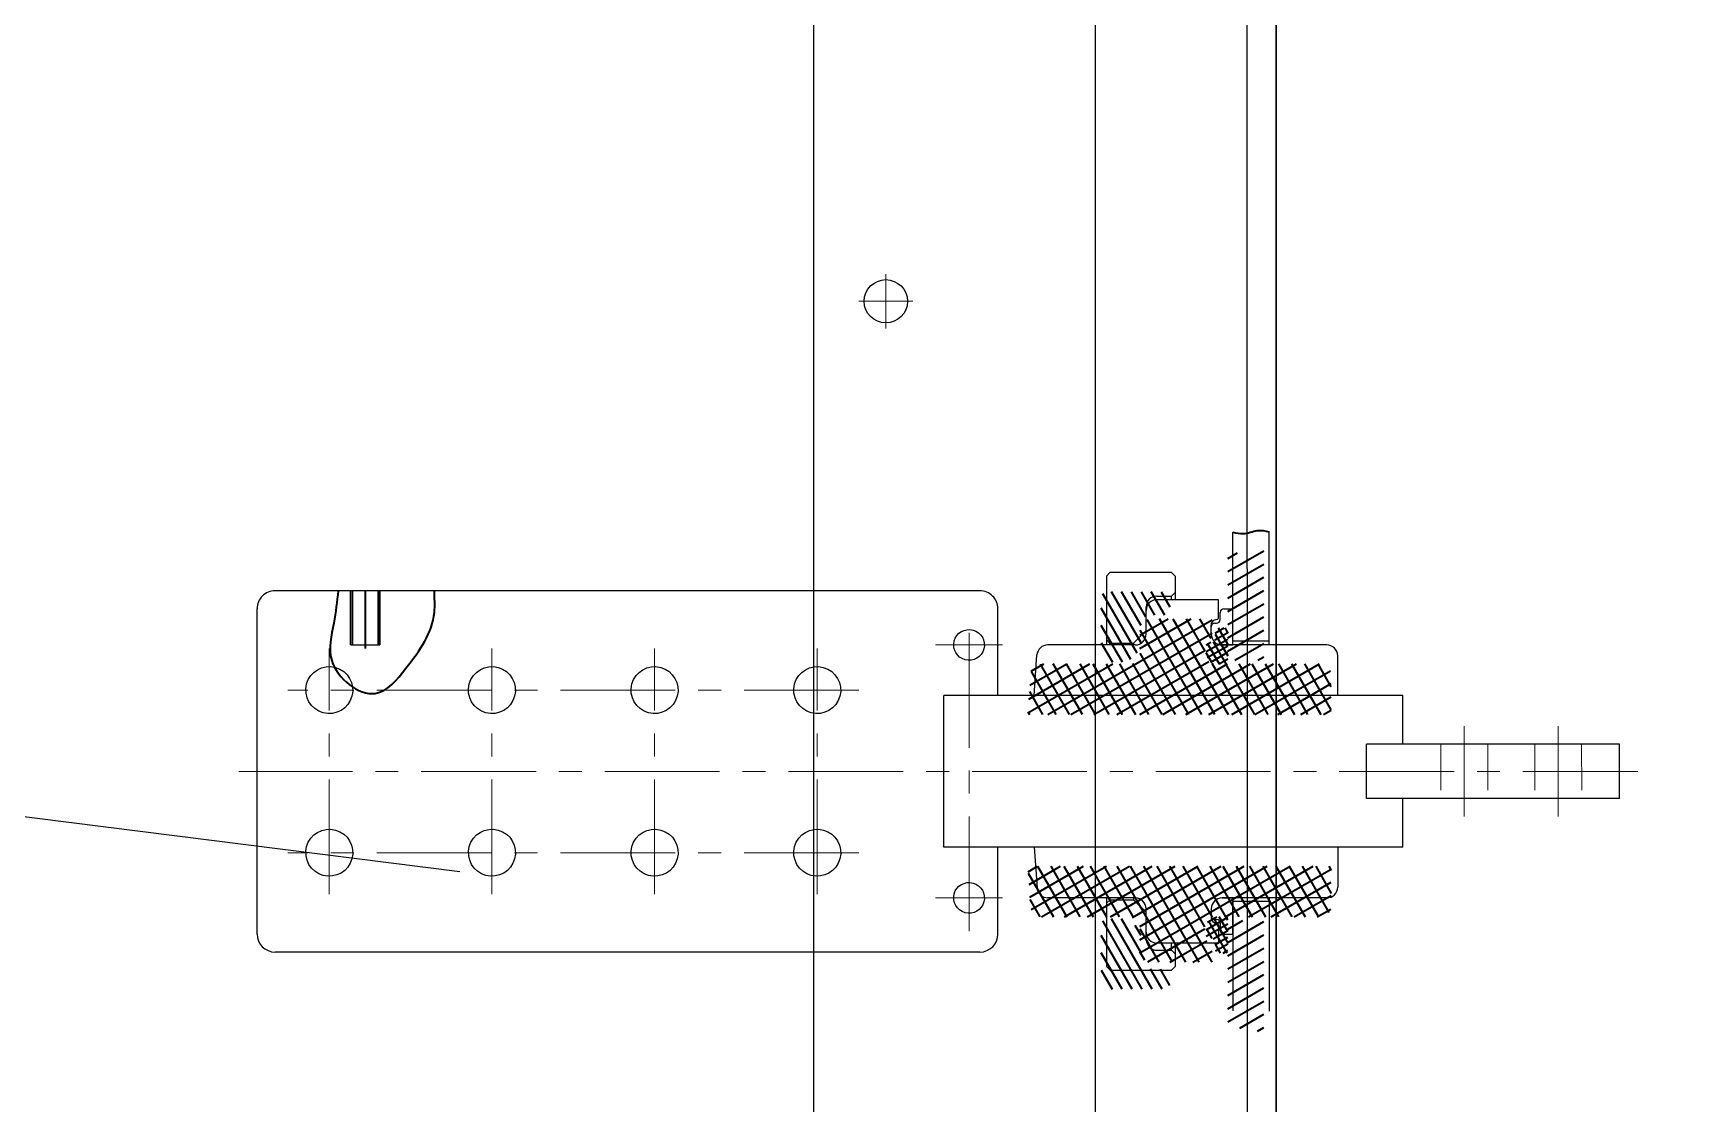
# Model space of a CAD drawing. Header units: millimetres. Extents: x -185079 to -2648, y 85916 to 249201.
# Drawn here: x -51260.5 to -50800.3, y 133710.9 to 134007.1 of the extents above; entities that cross this region are included whole.
import ezdxf

# ---------------------------------------------------------------- set-up
doc = ezdxf.new("R2010")
doc.units = ezdxf.units.MM
for name, pattern in [('ACAD_ISO04W100', [30, 24, -3, 0, -3]), ('CENTER', [50.800000000000004, 31.75, -6.35, 6.35, -6.35]), ('DASHED', [19.049999999999997, 12.7, -6.35])]:
    doc.linetypes.add(name, pattern=pattern)
for name, color, linetype in [('01粗实线', 7, 'Continuous'), ('1', 4, 'Continuous'), ('2', 3, 'Continuous')]:
    doc.layers.add(name, color=color, linetype=linetype)
for name, color, linetype, lineweight in [('04细虚线', 6, 'DASHED', 20), ('06细中心线', 1, 'ACAD_ISO04W100', 20), ('中心线', 1, 'CENTER', 20), ('粗实线', 7, 'Continuous', 25), ('细实线', 3, 'Continuous', 35), ('虚线', 7, 'DASHED', 20)]:
    doc.layers.add(name, color=color, linetype=linetype, lineweight=lineweight)
pattern_1 = [(44.99999999999993, (-73769.73144282807, 125433.7177351389), (-1.122532015133643, 1.122532015133644), []), (135, (-73769.73144282807, 125433.7177351389), (-1.122532015133642, -1.122532015133644), [])]

msp = doc.modelspace()

# ---------------------------------------------------------------- hatches: boundary and pattern name
at = {"layer": '细实线', "extrusion": (-0.004685415688226642, -0.01745240643729065, 0.9998367168639969)}
h = msp.add_hatch(dxfattribs=at)
h.set_pattern_fill('ANSI31', color=256, scale=0.9999999999999984, angle=195.0300830919054)
h.set_pattern_definition([(224.9999999999999, (-80601.17354523863, 123438.5629390304), (2.245064030267286, -2.245064030267286), [])])
edge = h.paths.add_edge_path()
edge.add_line((-83861.21749015513, 116003.0742576009), (-83870.87538815985, 116000.480995923))
edge.add_line((-83870.87538815985, 116000.480995923), (-83863.0356819694, 115971.2841418538))
edge.add_spline(control_points=[(-83863.03568196936, 115971.2841418538), (-83862.17417704035, 115971.8032141051), (-83860.12414862667, 115972.9051321194), (-83856.53861323929, 115972.2328758729), (-83854.33581490288, 115973.2509605514), (-83853.35518846291, 115973.7932527293)], knot_values=[0.4991349242523707, 0.4991349242523707, 0.4991349242523707, 0.4991349242523707, 2.849111683350642, 6.014083337597869, 8.642198821057882, 8.642198821057882, 8.642198821057882, 8.642198821057882], degree=3, periodic=0)
edge.add_line((-83853.35518846294, 115973.7932527294), (-83861.21749015513, 116003.0742576009))
edge = h.paths.add_edge_path()
edge.add_line((-83889.54687224118, 116070.0178615569), (-83879.88897423644, 116072.6111232349))
edge.add_line((-83879.88897423644, 116072.6111232349), (-83887.75127592859, 116101.8921281064))
edge.add_spline(control_points=[(-83887.7512759286, 116101.8921281064), (-83888.87164709829, 116101.8702771774), (-83891.28813670478, 116101.648027531), (-83894.05467784751, 116099.2701624001), (-83896.3809379884, 116099.1969943455), (-83897.38657843156, 116099.214715626)], knot_values=[0.4991349242523704, 0.4991349242523704, 0.4991349242523704, 0.4991349242523704, 3.127250407712383, 6.29222206195961, 8.642198821057882, 8.642198821057882, 8.642198821057882, 8.642198821057882], degree=3, periodic=0)
edge.add_line((-83897.38657843163, 116099.214715626), (-83889.54687224118, 116070.0178615569))
h = msp.add_hatch(dxfattribs=at)
h.set_pattern_fill('ANSI31', color=256, scale=0.7499999999999998, angle=105.0300830919053)
h.set_pattern_definition([(135, (-73685.7958886926, 125365.6160205169), (-1.683798022700464, -1.683798022700467), [])])
edge = h.paths.add_edge_path()
edge.add_line((-83882.3666175798, 115977.7224448614), (-83881.66015394707, 115978.9475608297))
edge.add_line((-83881.66015394707, 115978.9475608297), (-83882.56779553436, 115982.3278251313))
edge.add_line((-83882.56779553436, 115982.3278251313), (-83883.79291150263, 115983.034288764))
edge.add_line((-83883.79291150263, 115983.034288764), (-83887.65607070448, 115981.9969840928))
edge.add_arc((-83888.43404920792, 115984.8943534943), 2.999999999999953, 195.0300830920036, 285.0300830920065, ccw=False)
edge.add_line((-83891.33141860932, 115984.1163749909), (-83893.27636486781, 115991.3597984944))
edge.add_line((-83893.27636486781, 115991.3597984944), (-83897.56427075673, 115993.8324212088))
edge.add_line((-83897.56427075673, 115993.8324212088), (-83903.84190445981, 115992.1468011181))
edge.add_line((-83903.84190445981, 115992.1468011181), (-83904.54836809247, 115990.9216851498))
edge.add_line((-83904.54836809247, 115990.9216851498), (-83900.01016015605, 115974.0203636416))
edge.add_line((-83900.01016015605, 115974.0203636416), (-83898.7850441878, 115973.3139000089))
edge.add_line((-83898.7850441878, 115973.3139000089), (-83882.3666175798, 115977.7224448614))
edge = h.paths.add_edge_path()
edge.add_line((-83909.66738006905, 116083.2528592807), (-83910.89249603733, 116083.9593229133))
edge.add_line((-83910.89249603733, 116083.9593229133), (-83927.31092264535, 116079.5507780608))
edge.add_line((-83927.31092264535, 116079.5507780608), (-83928.017386278, 116078.3256620926))
edge.add_line((-83928.017386278, 116078.3256620926), (-83923.47917834159, 116061.4243405843))
edge.add_line((-83923.47917834159, 116061.4243405843), (-83922.25406237331, 116060.7178769516))
edge.add_line((-83922.25406237331, 116060.7178769516), (-83915.97642867026, 116062.4034970423))
edge.add_line((-83915.97642867026, 116062.4034970423), (-83913.5038059559, 116066.6914029313))
edge.add_line((-83913.5038059559, 116066.6914029313), (-83915.18942604658, 116072.9690366343))
edge.add_arc((-83912.29205664515, 116073.7470151377), 2.999999999999997, 105.03008309200649, 195.0300830920065, ccw=False)
edge.add_line((-83913.07003514853, 116076.6443845391), (-83909.20687594666, 116077.6816892103))
edge.add_line((-83909.20687594666, 116077.6816892103), (-83908.50041231397, 116078.9068051786))
edge.add_line((-83908.50041231397, 116078.9068051786), (-83909.66738006905, 116083.2528592807))
h = msp.add_hatch(dxfattribs=at)
h.set_pattern_fill('ANSI37', color=256, scale=0.9999999999999994, angle=105.0300830919053)
h.set_pattern_definition([(135, (-73380.55376550104, 126995.3942893948), (-2.245064030267285, -2.245064030267289), []), (224.9999999999999, (-73380.55376550104, 126995.3942893948), (2.245064030267286, -2.245064030267286), [])])
h.paths.add_polyline_path([(-83893.87480797764, 115992.2345313205), (-83892.18918788695, 115985.9568976175, 0.4142135623317284), (-83888.51383998219, 115983.8375067195), (-83872.09541337413, 115988.246051572), (-83873.3920442131, 115993.0750005744, 0.4142135624164691), (-83874.00460219727, 115993.4282323907, -0.4142135623902973), (-83875.84227614965, 115994.4879278397), (-83876.49059156913, 115996.9024023409, -0.414213562387553), (-83874.37120067113, 116000.5777502457), (-83846.36329645745, 116008.0982091118, 0.4142135623668697), (-83844.24390555939, 116011.7735570166), (-83847.09649340514, 116022.3972448218), (-83928.22283664483, 116000.6138467269), (-83924.54124035234, 115989.9914453648, 0.3934789996803529), (-83920.92868420621, 115988.0765064124), (-83897.55015588243, 115994.3539222186, -0.4142135623686102)])
h.paths.add_polyline_path([(-83857.98819245258, 116062.9604164416), (-83860.84078029834, 116073.5841042468, 0.4142135623748356), (-83864.51612820316, 116075.7034951448), (-83892.52403241687, 116068.1830362788, -0.4142135623748355), (-83896.19938032163, 116070.3024271768), (-83896.84769574116, 116072.716901678, -0.414213562344179), (-83895.78800029214, 116074.5545756304, 0.4142135623835383), (-83895.4347684758, 116075.1671336145), (-83896.73139931477, 116079.9960826169), (-83913.14982592277, 116075.5875377643, 0.4142135623848088), (-83915.26921682086, 116071.9121898595), (-83913.58359673014, 116065.6345561564, -0.4142135623668697), (-83915.70298762817, 116061.9592082516), (-83939.08151595193, 116055.6817924455, 0.3934789996628444), (-83941.24897243793, 116052.2148506402), (-83939.11453569226, 116041.1770183467)])
h = msp.add_hatch(dxfattribs=at)
h.set_pattern_fill('ANSI37', color=256, scale=0.4999999999999993, angle=15.03008309190533)
h.set_pattern_definition(pattern_1)
h.paths.add_polyline_path([(-83895.18955718225, 116073.6798428042), (-83895.67245208245, 116073.5501797203, 0.4142135623783167), (-83896.37891571515, 116072.325063752), (-83895.86026337958, 116070.3934841511, 0.4142135623465548), (-83892.18491547475, 116068.274093253), (-83889.28754607332, 116069.0520717565), (-83891.88080775127, 116078.7099697612), (-83894.29528225248, 116078.0616543417, 0.4142135623244993), (-83895.00174588515, 116076.8365383734), (-83894.48309354956, 116074.9049587724, -0.414213562332732)])
h = msp.add_hatch(dxfattribs=at)
h.set_pattern_fill('ANSI37', color=256, scale=0.4999999999999993, angle=15.03008309190533)
h.set_pattern_definition(pattern_1)
h.paths.add_polyline_path([(-83876.15147462708, 115996.9934593152), (-83875.63282229145, 115995.0618797142, 0.4142135622975907), (-83874.40770632321, 115994.3554160815), (-83873.924811423, 115994.4850791655, -0.4142135623028124), (-83872.6996954547, 115993.7786155328), (-83872.18104311911, 115991.8470359318, 0.4142135623648623), (-83870.95592715082, 115991.1405722992), (-83868.54145264965, 115991.7888877187), (-83871.1347143276, 116001.4467857234), (-83874.03208372899, 116000.66880722, 0.4142135623641255)])

# ---------------------------------------------------------------- linework, layer by layer
at = {"layer": '01粗实线', "lineweight": -3, "ltscale": 2, "extrusion": (-0.004685415688226634, -0.01745240643729067, 0.9998367168639968)}
msp.add_line((-50916.55014692505, 132613.1880548441, 1774.444727599148), (-50916.70390128715, 134492.9017217381, 1807.254891442859), dxfattribs=at)
at = {"layer": '01粗实线', "color": 2, "lineweight": -3, "ltscale": 20, "extrusion": (-0.004685415688226634, -0.01745240643729067, 0.9998367168639968)}
msp.add_line((-50916.70161132854, 134464.9059862737, 1806.766229428162), (-50916.55014692505, 132613.1880548441, 1774.444727599148), dxfattribs=at)
at = {"layer": '04细虚线', "linetype": 'DASHED', "extrusion": (-0.004685415688226634, -0.01745240643729067, 0.9998367168639968)}
msp.add_line((-50924.76248985038, 134574.6242927763, 1823.826807551536), (-50924.53008339008, 132603.1895778926, 1774.23280619294), dxfattribs=at)
at = {"layer": '06细中心线', "extrusion": (2.140935379463423e-06, -0.03489930510489415, 0.9993908337075201)}
for p, q in [((-51024.65730741352, 133940.4387017866, 1798.800990248387), (-51024.65608102366, 133925.4478393311, 1798.277500670938)), ((-51017.15669424364, 133932.9438839406, 1798.539250812505), (-51032.15669419346, 133932.9426571771, 1798.53924010682))]:
    msp.add_line(p, q, dxfattribs=at)
at = {"layer": '1', "lineweight": -3, "ltscale": 3, "transparency": 33554687, "extrusion": (-0.004685415688226634, -0.01745240643729067, 0.9998367168639968)}
for p, q in [((-50966.54878008417, 132603.1895778922, 1774.035898980615), (-50966.71071286983, 134582.8880143019, 1808.591284305373)), ((-50916.54931873367, 132603.0630579898, 1774.267997062172), (-50916.71126186805, 134582.8880143019, 1808.825590775794)), ((-50916.71126186808, 134582.8880143019, 1808.825590775795), (-50916.54932908243, 132603.1895778922, 1774.270205451037)), ((-50924.55333045448, 132653.18196265, 1775.105327156293), (-50924.70315917332, 134484.9029401767, 1807.077784689101)), ((-51044.7002058928, 134464.9059862735, 1806.16640486388), (-51044.55364854343, 132673.1789165531, 1774.89203592349))]:
    msp.add_line(p, q, dxfattribs=at)
at = {"layer": '1', "color": 3, "lineweight": -3, "ltscale": 2, "extrusion": (-0.004685415688226648, -0.01745240643729063, 0.9998367168639968), "elevation": 1.311263986281119e-08}
msp.add_lwpolyline([(-89340.74435583597, 116693.2017122206), (-79605.60479144276, 119307.2036772036), (-77739.80294518075, 112358.532017356), (-87474.94250957393, 109744.530052373)], close=True, dxfattribs=at)
at = {"layer": '1', "lineweight": -3, "ltscale": 2, "extrusion": (-0.004685415688226648, -0.01745240643729063, 0.9998367168639968), "elevation": 1.311264075806094e-08}
msp.add_lwpolyline([(-87231.2481748564, 109916.2399077064), (-77857.25883072625, 112433.2686984296), (-79666.37327405855, 119170.8235395233), (-89040.36261818874, 116653.7947488001), (-87231.2481748564, 109916.2399077064)], dxfattribs=at)
at = {"layer": '1', "lineweight": -3, "ltscale": 2, "extrusion": (2.140935379463423e-06, -0.03489930510489415, 0.9993908337075201)}
msp.add_circle((-51016.44033787379, 133917.2516097982, -2876.832255312801), 5.999999999999979, dxfattribs=at)
at = {"layer": '2', "color": 2, "lineweight": -3, "ltscale": 20, "extrusion": (-0.004685415688226634, -0.01745240643729067, 0.9998367168639968)}
msp.add_line((-50916.69408717902, 134372.9199983192, 1805.160625665595), (-50916.55014692508, 132613.1880548441, 1774.444727599148), dxfattribs=at)
at = {"layer": '2', "extrusion": (-0.004685415688226634, -0.01745240643729067, 0.9998367168639968)}
msp.add_line((-51142.53758218104, 133775.1163980475, 2095.415800737159), (-51908.70251434254, 133871.5832512627, 2093.509266957441), dxfattribs=at)
at = {"layer": '中心线', "extrusion": (-0.004685415688226632, -0.01745240643729067, 0.9998367168639969)}
for p, q in [((-51168.64747336924, 133836.8731674996, 1794.623091551954), (-51168.648781917, 133852.8707306221, 1794.902326988921)), ((-51001.64290740696, 133758.6350853537, 1794.040039354242), (-51001.65014531175, 133847.121606375, 1795.58456036497)), ((-51178.64180224162, 133768.8835242291, 1793.389479650757), (-51178.64736356959, 133836.8731674997, 1794.57623025787)), ((-51133.64229634004, 133768.883524229, 1793.600355474136), (-51133.64785766802, 133836.8731674997, 1794.78710608125)), ((-51088.64279043843, 133768.883524229, 1793.811231297516), (-51088.64835176643, 133836.8731674996, 1794.997981904629)), ((-51043.64328453684, 133768.8835242291, 1794.022107120895), (-51043.64884586481, 133836.8731674996, 1795.208857728008)), ((-50992.39949037226, 133837.8730151948, 1795.466474075001), (-51010.89928724289, 133837.8730151948, 1795.379780680944)), ((-51032.14803161571, 133825.3749190053, 1795.062047745885), (-51190.1462967813, 133825.3749190054, 1794.321639299353)), ((-50864.64700831157, 133790.3802496749, 1795.236146903431), (-50864.64905291742, 133815.3764420538, 1795.672452273693)), ((-50838.64729379067, 133790.3802496749, 1795.357986268049), (-50838.64933839653, 133815.3764420538, 1795.794291638312)), ((-50816.64855765282, 133802.8783458643, 1795.679233800166), (-51203.6443084065, 133802.8783458643, 1793.865701719102)), ((-51032.14435132513, 133780.3817727234, 1794.276698079413), (-51190.14261649073, 133780.3817727234, 1793.536289632881)), ((-50992.39376547578, 133767.8836765338, 1794.244819038268), (-51010.89356234645, 133767.8836765338, 1794.158125644211))]:
    msp.add_line(p, q, dxfattribs=at)
at = {"layer": '粗实线', "extrusion": (-0.004685415688226632, -0.01745240643729067, 0.9998367168639969)}
for p, q in [((-50928.65019034501, 133837.8730151948, 1795.765214824788), (-50928.65274455374, 133869.0993233812, 1796.310266076941)), ((-50918.65030014464, 133837.8730151948, 1795.812076118873), (-50918.65286147936, 133869.1864417022, 1796.358648010278)), ((-50962.65145271088, 133857.8699690979, 1795.954930721111), (-50963.65135994669, 133856.8701214028, 1795.932792376893)), ((-50963.65135994669, 133856.8701214028, 1795.932792376893), (-50963.64980604623, 133837.8730151948, 1795.601200295493)), ((-50945.65163937031, 133857.8699690979, 1796.034594921055), (-50962.65145271088, 133857.8699690979, 1795.954930721111)), ((-50945.65163937031, 133857.8699690979, 1796.034594921055), (-50944.65156856603, 133856.8701214028, 1796.021828835653)), ((-50944.65156856603, 133856.8701214028, 1796.021828835653), (-50944.65103696851, 133850.3711113843, 1795.908389439385)), ((-50998.65064851099, 133852.8707306222, 1795.698968988356), (-51193.64850741786, 133852.8707306222, 1794.785173753711)), ((-51172.14751672359, 133837.8730151948, 1794.624142313835), (-51172.14874348712, 133852.8707306221, 1794.885925535992)), ((-51165.14759358334, 133837.8730151948, 1794.656945219693), (-51165.14882034688, 133852.8707306222, 1794.918728441851)), ((-50949.65106385291, 133851.3709590794, 1795.902411007154), (-50945.65110777276, 133851.3709590794, 1795.921155524786)), ((-50944.65120053694, 133852.3708067746, 1795.943293869006), (-50945.65110777276, 133851.3709590794, 1795.921155524786)), ((-50945.65102598853, 133850.3711113843, 1795.903703309976), (-50945.65110777276, 133851.3709590794, 1795.921155524786)), ((-51198.64068301574, 133757.8851995823, 1793.103782699673), (-51198.6480435969, 133847.8714921464, 1794.674482032617)), ((-50993.64833166801, 133823.8751474626, 1795.216285405894), (-50993.65029448962, 133847.8714921464, 1795.635138561345)), ((-50952.65017217855, 133840.8725582803, 1795.705104363418), (-50952.6507855603, 133848.371415994, 1795.835995974496)), ((-50952.65017217855, 133840.8725582803, 1795.705104363418), (-50952.65070377607, 133847.3715682988, 1795.818543759686)), ((-50952.65017217855, 133840.8725582803, 1795.705104363418), (-50952.65062199184, 133846.3717206036, 1795.801091544876)), ((-50952.65017217855, 133840.8725582803, 1795.705104363418), (-50952.65062199184, 133846.3717206036, 1795.801091544876)), ((-50932.65116872807, 133850.3711113843, 1795.964622992286), (-50949.65098206869, 133850.3711113843, 1795.884958792343)), ((-50932.65075980689, 133845.3718729085, 1795.877361918234), (-50932.65116872807, 133850.3711113843, 1795.964622992286)), ((-50932.15072440474, 133844.8719490609, 1795.870978875533), (-50932.15088797323, 133846.8716444512, 1795.905883305153)), ((-50931.15098073745, 133847.8714921463, 1795.928021649371), (-50928.65100818734, 133847.8714921464, 1795.939736972894)), ((-50956.14992928808, 133838.3729390424, 1795.645072373462), (-50952.65025396278, 133841.8724059754, 1795.722556578228)), ((-50934.65036981793, 133840.8725582803, 1795.78945469277), (-50934.65057427851, 133843.3721775182, 1795.833085229795)), ((-50934.65036981793, 133840.8725582803, 1795.78945469277), (-50934.65057427851, 133843.3721775182, 1795.833085229795)), ((-50933.65062615059, 133843.8721013657, 1795.84649746661), (-50933.15063164057, 133843.8721013657, 1795.848840531313)), ((-51172.6475112336, 133837.8730151948, 1794.621799249131), (-51164.64759907333, 133837.8730151948, 1794.659288284398)), ((-50955.64989388594, 133837.8730151948, 1795.63868933076), (-50979.85627048765, 133837.8730151948, 1795.525253871979)), ((-50962.64985791828, 133838.3729390424, 1795.614612532308), (-50963.64992872259, 133839.3727867375, 1795.627378617709)), ((-50962.64985791828, 133838.3729390424, 1795.614612532308), (-50956.14992928808, 133838.3729390424, 1795.645072373462)), ((-50962.64981702619, 133837.8730151948, 1795.605886424902), (-50962.64985791828, 133838.3729390424, 1795.614612532308)), ((-50956.14992928808, 133838.3729390424, 1795.645072373462), (-50956.14988839599, 133837.8730151948, 1795.636346266056)), ((-50931.65015740512, 133837.8730151948, 1795.751156436563), (-50928.65019034501, 133837.8730151948, 1795.765214824788)), ((-50902.65047582408, 133837.8730151949, 1795.887054189408), (-50931.65015740512, 133837.8730151948, 1795.751156436563)), ((-50918.65038192886, 133838.87286289, 1795.829528333684), (-50928.65027212922, 133838.87286289, 1795.782667039599)), ((-50983.64844146765, 133823.8751474626, 1795.263146699979), (-50982.84838585893, 133835.0871807055, 1795.462604822369)), ((-50899.64960913737, 133826.8746905481, 1795.709138214718), (-50899.65026341125, 133834.8734721093, 1795.848755933201)), ((-50899.64936378469, 133823.8751474626, 1795.656781570286), (-50899.65026341125, 133834.8734721093, 1795.848755933201)), ((-50881.64956142406, 133823.8751474626, 1795.741131899638), (-51008.64816696855, 133823.8751474626, 1795.145993464767)), ((-51008.64473203066, 133781.881544266, 1794.413000442727), (-51008.64816696855, 133823.8751474626, 1795.145993464767)), ((-50881.64845733685, 133810.377203578, 1795.505526999697), (-50881.64956142406, 133823.8751474626, 1795.741131899638)), ((-50821.64911613475, 133810.377203578, 1795.786694764203), (-50891.64834753722, 133810.377203578, 1795.458665705613)), ((-50891.64712077372, 133795.3794881506, 1795.196882483454), (-50891.64834753722, 133810.377203578, 1795.458665705613)), ((-50821.64788937125, 133795.3794881506, 1795.524911542045), (-50821.64911613475, 133810.377203578, 1795.786694764203)), ((-50821.64788937125, 133795.3794881506, 1795.524911542045), (-50891.64712077372, 133795.3794881506, 1795.196882483454)), ((-50881.64612648619, 133781.8815442661, 1795.008138877598), (-50881.64723057336, 133795.3794881506, 1795.243743777539)), ((-50881.64612648619, 133781.8815442661, 1795.008138877598), (-51008.64473203066, 133781.881544266, 1794.413000442727)), ((-50993.64293390849, 133757.8851995823, 1794.064439228402), (-50993.64489673013, 133781.8815442661, 1794.483292383854)), ((-50983.64500652977, 133781.881544266, 1794.530153677938), (-50982.84311670656, 133770.6695110232, 1794.338202561572)), ((-50899.6459288468, 133781.881544266, 1794.923788548246), (-50899.64502922022, 133770.8832196194, 1794.731814185331)), ((-50899.64568349413, 133778.8820011806, 1794.871431903814), (-50899.64502922022, 133770.8832196194, 1794.731814185331)), ((-50955.64416898949, 133767.8836765338, 1794.417034294027), (-50979.90425869788, 133767.8836765338, 1794.303347125912)), ((-50963.64408114977, 133767.8836765338, 1794.379545258759), (-50963.64252724931, 133748.8865703259, 1794.047953177361)), ((-50962.64405123764, 133767.3837526863, 1794.375505280763), (-50962.64409212973, 133767.8836765338, 1794.384231388168)), ((-50956.14416349953, 133767.8836765338, 1794.414691229323), (-50956.14412260742, 133767.3837526863, 1794.405965121918)), ((-50931.64443250863, 133767.8836765338, 1794.529501399829), (-50928.64446544854, 133767.8836765338, 1794.543559788054)), ((-50902.64475092762, 133767.8836765338, 1794.665399152674), (-50931.64443250863, 133767.8836765338, 1794.52950139983)), ((-50928.64446544854, 133767.8836765338, 1794.543559788054), (-50928.64191123981, 133736.6573683475, 1793.998508535902)), ((-50928.64446544854, 133767.8836765338, 1794.543559788054), (-50928.64191123981, 133736.6573683475, 1793.998508535902)), ((-50928.64364760621, 133757.8851995823, 1794.369037639949), (-50928.64446544854, 133767.8836765338, 1794.543559788054)), ((-50918.6445752482, 133767.8836765338, 1794.590421082139), (-50918.64201391347, 133736.5702500265, 1794.043849190733)), ((-50962.64405123764, 133767.3837526863, 1794.375505280763), (-50963.64395847343, 133766.3839049911, 1794.353366936544)), ((-50962.64405123764, 133767.3837526863, 1794.375505280763), (-50956.14412260742, 133767.3837526863, 1794.405965121917)), ((-50956.14412260742, 133767.3837526863, 1794.405965121917), (-50952.64387479245, 133763.8842857532, 1794.361283823011)), ((-50952.64350676342, 133759.384971125, 1794.282748856363), (-50952.64395657671, 133764.8841334484, 1794.378736037821)), ((-50952.64350676342, 133759.384971125, 1794.282748856363), (-50952.64395657671, 133764.8841334484, 1794.378736037821)), ((-50952.64326141069, 133756.3854280396, 1794.230392211932), (-50952.64395657671, 133764.8841334484, 1794.378736037821)), ((-50952.64342497918, 133758.3851234299, 1794.265296641554), (-50952.64395657671, 133764.8841334484, 1794.378736037821)), ((-50934.64415421603, 133764.8841334484, 1794.463086367174), (-50934.64394975548, 133762.3845142105, 1794.419455830146)), ((-50934.64415421603, 133764.8841334484, 1794.463086367174), (-50934.64394975548, 133762.3845142105, 1794.419455830146)), ((-50918.64449346396, 133766.8838288386, 1794.572968867328), (-50928.64438366432, 133766.8838288387, 1794.526107573245)), ((-50933.64391984332, 133761.884590363, 1794.41541585215), (-50933.14392533329, 133761.884590363, 1794.417758916854)), ((-50932.64380814691, 133760.3848188202, 1794.393923659343), (-50932.64339922575, 133755.3855803444, 1794.30666258529)), ((-50932.14385452901, 133760.8847426678, 1794.404992831452), (-50932.14369096055, 133758.8850472775, 1794.370088401831)), ((-50932.64339922575, 133755.3855803444, 1794.30666258529), (-50949.64321256634, 133755.3855803444, 1794.226998385347)), ((-50945.64309291777, 133753.3858849541, 1794.210838473359), (-50945.64325648623, 133755.3855803444, 1794.24574290298)), ((-50944.64326746619, 133755.3855803444, 1794.250429032389), (-50944.64273586868, 133748.8865703259, 1794.13698963612)), ((-50931.14362015626, 133757.8851995823, 1794.357322316429), (-50928.64364760621, 133757.8851995823, 1794.369037639949)), ((-50998.64247008749, 133752.8859611065, 1793.953747507307), (-51193.64032899437, 133752.8859611065, 1793.039952272663)), ((-50949.64304899788, 133753.3858849541, 1794.192093955726), (-50945.64309291777, 133753.3858849541, 1794.210838473359)), ((-50944.64302211347, 133752.3860372589, 1794.198072387957), (-50945.64309291777, 133753.3858849541, 1794.210838473359)), ((-50963.64252724931, 133748.8865703259, 1794.047953177361), (-50962.64245644507, 133747.8867226307, 1794.035187091958)), ((-50962.64245644507, 133747.8867226307, 1794.035187091958), (-50945.64264310447, 133747.8867226307, 1794.114851291901)), ((-50945.64264310447, 133747.8867226307, 1794.114851291901), (-50944.64273586868, 133748.8865703259, 1794.13698963612))]:
    msp.add_line(p, q, dxfattribs=at)
for centre, radius in [((-83959.7902015078, 116050.1212615075, -301.6990633326366), 4.249999999999988), ((-84127.4934190939, 115992.1481573015, -301.6990633326382), 6.499999999999993), ((-84084.03287807261, 116003.8178348523, -301.6990633326354), 6.499999999999993), ((-84040.57233705139, 116015.4875124031, -301.6990633326313), 6.499999999999992), ((-83997.11179603013, 116027.157189954, -301.6990633326388), 6.499999999999993), ((-84115.82374154306, 115948.6876162803, -301.6990633326454), 6.499999999999993), ((-84072.36320052185, 115960.357293831, -301.6990633326345), 6.499999999999993), ((-84028.90265950063, 115972.026971382, -301.6990633326373), 6.499999999999992), ((-83985.44211847935, 115983.6966489328, -301.6990633326395), 6.499999999999993), ((-83941.63736976203, 115982.5159754743, -301.699063332635), 4.249999999999988)]:
    msp.add_circle(centre, radius, dxfattribs=at)
for centre, radius, start, end in [((-84147.81510487632, 116009.9885352951, -301.6990633326416), 5.000000000003881, 105.0300830918311, 195.0300830919489), ((-83959.48609378427, 116060.5571380154, -301.6990633326384), 4.999999999999988, 15.03008309194888, 105.0300830921531), ((-83912.292056645, 116073.7470151377, -301.6990633326386), 2.999999999999995, 105.0300830927596, 195.0300830920065), ((-83912.03273047728, 116072.7812253372, -301.6990633326354), 2.999999999999995, 105.0300830918624, 195.0300830920065), ((-83894.03595608463, 116077.0958645412, -301.6990633326359), 0.9999999999999982, 105.0300830920786, 195.0300830912733), ((-83895.05989409835, 116073.196947904, -301.6990633326366), 1.499999999999998, 105.0300830894466, 195.0300830922749), ((-83895.41312591458, 116072.5843899199, -301.6990633326391), 0.9999999999999982, 105.0300830922948, 195.0300830926675), ((-83895.57854643391, 116075.128527505, -301.6990633326373), 0.4999999999999991, 285.0300830958885, 15.03008309148954), ((-83895.44888334989, 116074.6456326046, -301.6990633326357), 0.9999999999999982, 285.0300830874038, 15.03008309266756), ((-83937.96442050641, 116052.8754800184, -301.6990633326407), 2.999999999999995, 105.030083091594, 190.9444663133423), ((-83916.14184918946, 116064.9476346274, -301.6990633326357), 2.999999999999995, 285.0300830922749, 15.03008309207858), ((-83892.96289397808, 116071.1714626545, -301.6990633326361), 2.999999999999995, 195.0300830920065, 285.0300830918624), ((-83892.96289397808, 116071.1714626545, -301.6990633326361), 2.999999999999995, 195.0300830920065, 285.0300830918624), ((-83863.39903275762, 116072.8971827177, -301.6990633326398), 2.999999999999995, 15.0300830917381, 105.0300830922029), ((-83863.39903275762, 116072.8971827177, -301.6990633326398), 2.999999999999995, 15.0300830917381, 105.0300830922029), ((-83921.36754576747, 115991.0649327882, -301.6990633326336), 2.999999999999995, 199.1156998737213, 285.0300830919344), ((-83896.43306043689, 115991.5476097915, -301.69906333263), 2.999999999999995, 15.03008309200652, 105.0300830921308), ((-83873.25410522541, 115997.7714378185, -301.6990633326377), 2.999999999999995, 105.030083091594, 195.0300830917381), ((-83873.25410522541, 115997.7714378185, -301.6990633326377), 2.999999999999995, 105.030083091594, 195.0300830917381), ((-83846.80215801872, 116011.0866354876, -301.6990633326363), 2.999999999999995, 285.030083091738, 15.03008309193445), ((-83846.80215801872, 116011.0866354876, -301.6990633326363), 2.999999999999995, 285.030083091738, 15.03008309193445), ((-83888.95270154341, 115986.8259330953, -301.6990633326345), 2.999999999999995, 195.0300830916661, 285.0300830925434), ((-83874.66703249098, 115995.321205882, -301.6990633326429), 0.9999999999999982, 195.0300830914895, 285.0300830949267), ((-83874.05447450685, 115994.9679740658, -301.6990633326313), 1.499999999999998, 195.0300830922749, 285.030083091738), ((-83873.66548525513, 115993.519289365, -301.6990633326375), 0.9999999999999982, 15.03008309229479, 105.0300830906247), ((-83873.53582217122, 115993.0363944647, -301.6990633326348), 0.4999999999999991, 15.03008309105711, 105.0300830914896), ((-83871.21525331857, 115992.1063620996, -301.6990633326313), 0.9999999999999982, 195.0300830918623, 285.0300830949267), ((-84124.47574977472, 115923.0674532527, -301.6990633326373), 4.999999999996868, 195.0300830917878, 285.0300830917878), ((-83936.14673868267, 115973.636055973, -301.6990633326359), 4.999999999999988, 285.0300830925618, 15.03008309203534), ((-83888.43404920782, 115984.8943534944, -301.6990633326338), 2.999999999999995, 195.0300830916661, 285.0300830915417)]:
    msp.add_arc(centre, radius, start, end, dxfattribs=at)
at = {"layer": '细实线', "extrusion": (-0.004685415688226632, -0.01745240643729067, 0.9998367168639969)}
for p, q in [((-51172.6475112336, 133837.8730151948, 1794.621799249131), (-51172.64873799712, 133852.8707306221, 1794.883582471288)), ((-51168.64747336924, 133836.8731674996, 1794.623091551954), (-51168.648781917, 133852.8707306221, 1794.902326988921)), ((-51164.64759907333, 133837.8730151948, 1794.659288284398), (-51164.64882583685, 133852.8707306222, 1794.921071506555))]:
    msp.add_line(p, q, dxfattribs=at)
at = {"layer": '细实线'}
for points, knots in [([(-50928.65274455375, 133869.0993233812, 1796.310266076942), (-50927.68609074806, 133868.8214617931, 1796.309945846189), (-50925.42041935846, 133868.2889477432, 1796.311268022719), (-50922.13204474028, 133869.8677886191, 1796.354237013522), (-50919.74058113828, 133869.4558388231, 1796.358253155098), (-50918.65286147934, 133869.1864417022, 1796.358648010279)], [0.4991349242523707, 0.4991349242523707, 0.4991349242523707, 0.4991349242523707, 2.849111683350642, 6.014083337597869, 8.642198821057882, 8.642198821057882, 8.642198821057882, 8.642198821057882]), ([(-51176.20610099687, 133852.8707306222, 1794.866912024878), (-51176.5209204961, 133849.8931277024, 1794.813461900788), (-51177.19681666543, 133843.500415648, 1794.698708099902), (-51180.48085268747, 133831.8618131421, 1794.480163720097), (-51166.26412005568, 133820.3907844864, 1794.34655615199), (-51155.68729982845, 133833.404986041, 1794.623287271926), (-51148.93971435224, 133842.8942775475, 1794.820545695922), (-51149.52212819022, 133850.8378810042, 1794.956474035897), (-51149.56727897539, 133852.8707306222, 1794.991746362836)], [0, 0, 0, 0, 9.04860146705936, 19.42673527373215, 34.50876368886607, 45.47315182921232, 62.8048261302965, 68.84559436230344, 68.84559436230344, 68.84559436230344, 68.84559436230344])]:
    msp.add_open_spline(points, degree=3, knots=knots, dxfattribs=at)
at = {"layer": '虚线', "extrusion": (-0.004685415688226632, -0.01745240643729067, 0.9998367168639969)}
for p, q in [((-50871.14857262648, 133810.377203578, 1795.554731358486), (-50871.14734586299, 133795.3794881506, 1795.292948136328)), ((-50858.14871536604, 133810.377203578, 1795.615651040794), (-50858.14748860251, 133795.3794881506, 1795.353867818638)), ((-50845.14885810556, 133810.377203578, 1795.676570723105), (-50845.14763134207, 133795.3794881506, 1795.414787500947)), ((-50832.14900084512, 133810.377203578, 1795.737490405415), (-50832.14777408162, 133795.3794881506, 1795.475707183256))]:
    msp.add_line(p, q, dxfattribs=at)

doc.saveas('drawing.dxf')
